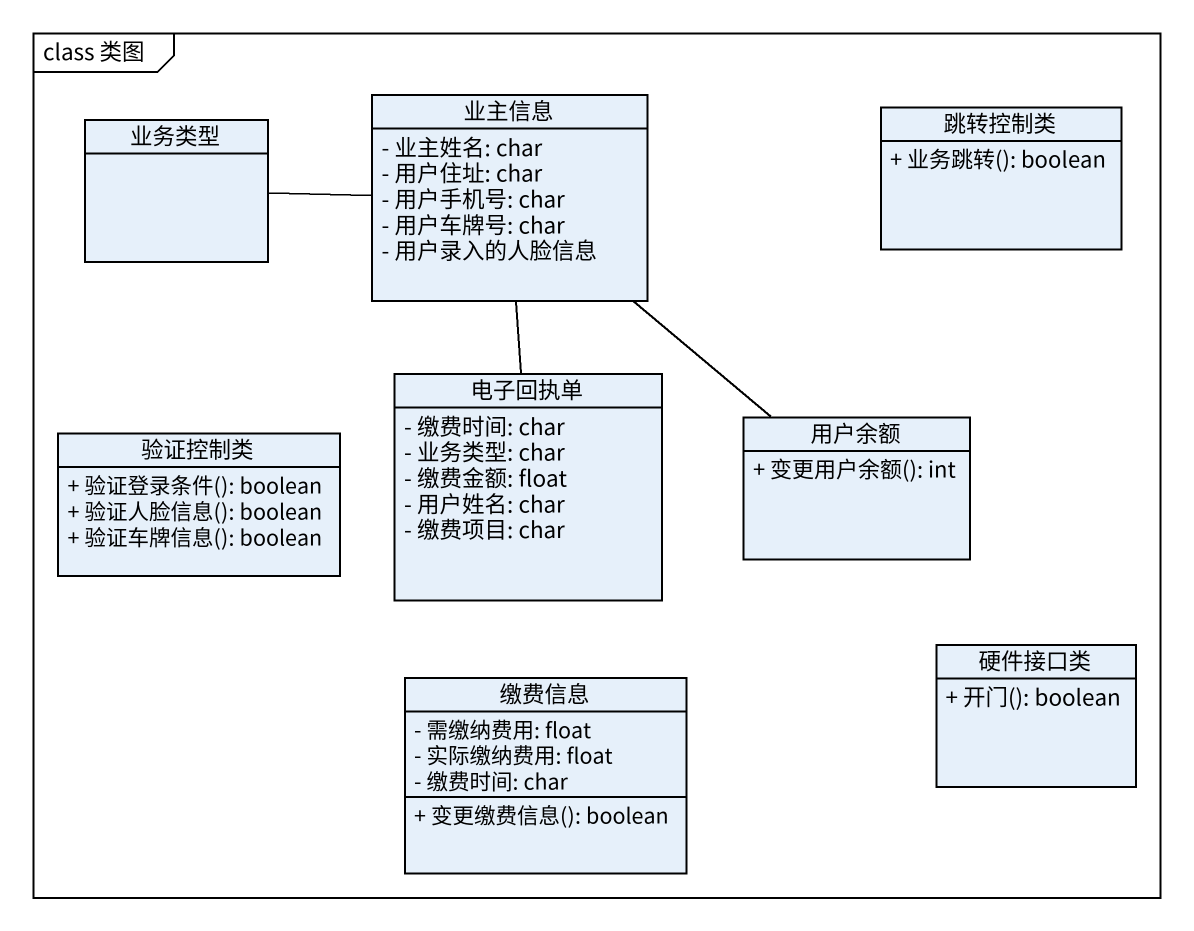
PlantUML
@startuml
mainframe class 类图
hide circle
hide empty members
skinparam classAttributeIconSize 0
class 业务类型
class 业主信息 {
  - 业主姓名: char
  - 用户住址: char
  - 用户手机号: char
  - 用户车牌号: char
  - 用户录入的人脸信息
}
class 跳转控制类 {
  + 业务跳转(): boolean
}
class 电子回执单 {
  - 缴费时间: char
  - 业务类型: char
  - 缴费金额: float
  - 用户姓名: char
  - 缴费项目: char
}
class 验证控制类 {
  + 验证登录条件(): boolean
  + 验证人脸信息(): boolean
  + 验证车牌信息(): boolean
}
class 用户余额 {
  + 变更用户余额(): int
}
class 缴费信息 {
  - 需缴纳费用: float
  - 实际缴纳费用: float
  - 缴费时间: char
  + 变更缴费信息(): boolean
}
class 硬件接口类 {
  + 开门(): boolean
}
业务类型 -right- 业主信息
电子回执单 -up- 业主信息
用户余额 -up- 业主信息
@enduml
